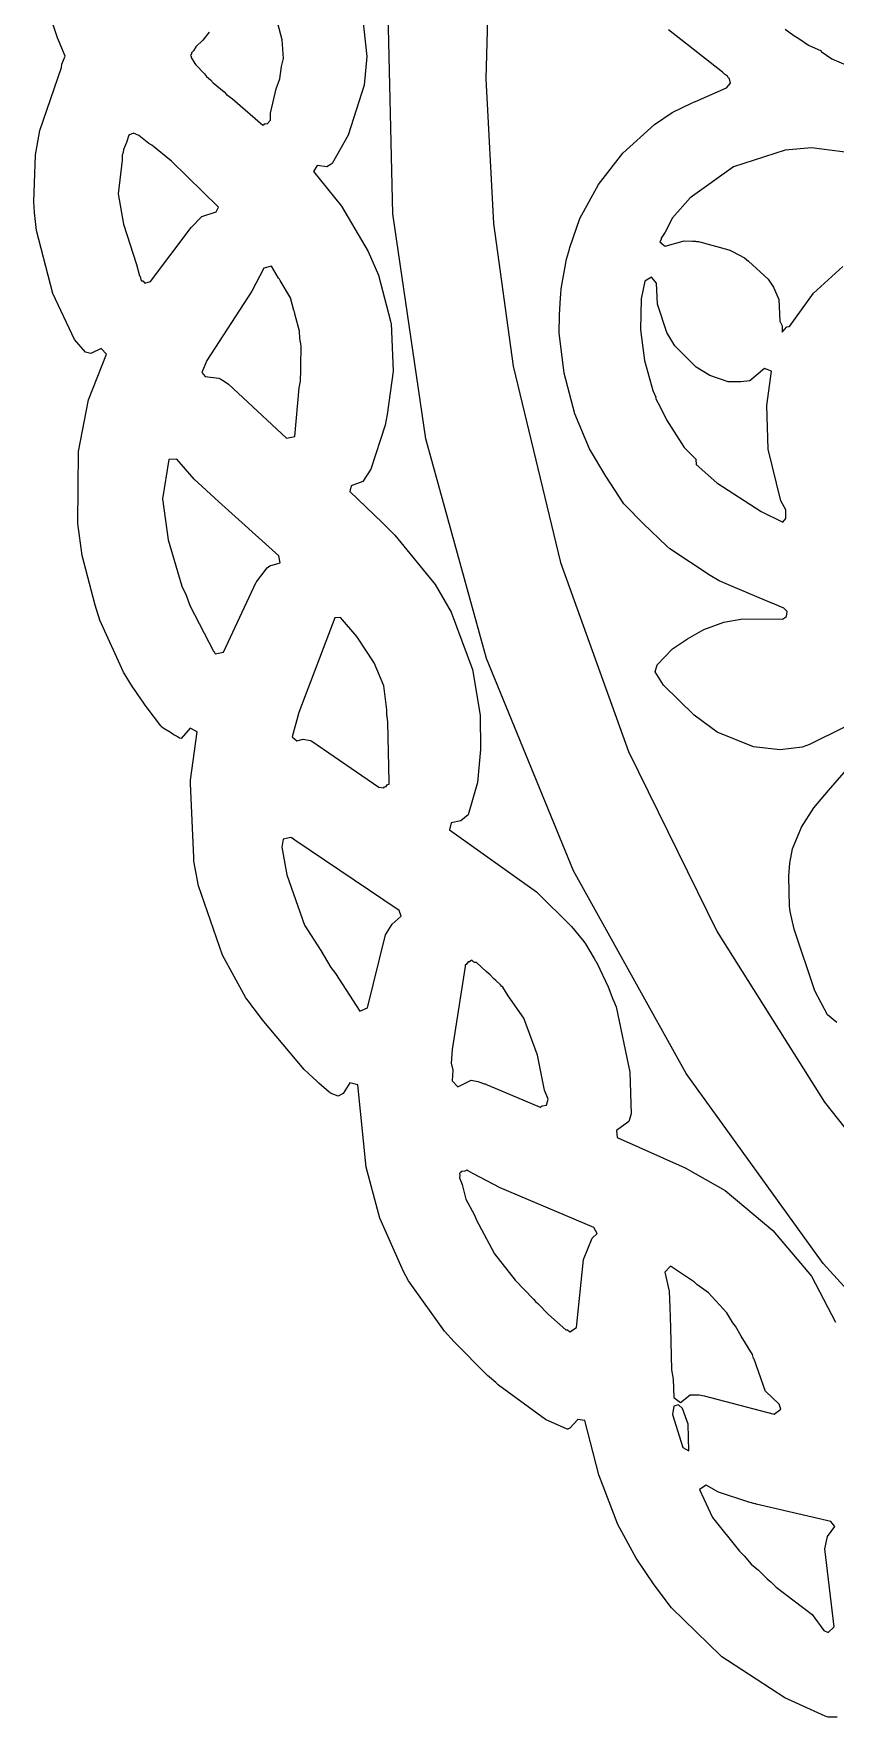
# Model space of a CAD drawing. Header units: millimetres. Extents: x 0 to 300, y 0 to 299.
# Drawn here: x 0.2 to 53.1, y 40 to 151.2 of the extents above; entities that cross this region are included whole.
import ezdxf

# ---------------------------------------------------------------- set-up
doc = ezdxf.new("R2010")
doc.units = ezdxf.units.MM
doc.layers.add('CUT', color=7, linetype='CONTINUOUS')

msp = doc.modelspace()

# ---------------------------------------------------------------- linework, layer by layer
at = {"layer": 'CUT'}
for points in [[(30.3164, 157.8519), (30.0441, 148.2369), (30.5576, 138.6732), (31.8571, 129.2558), (34.9879, 116.281), (39.482, 103.7874), (45.3348, 91.8652), (52.4247, 80.6077), (60.7194, 70.1333)], [(53.26, 39.9712), (52.6532, 39.9653), (52.4643, 40.0398), (49.7983, 41.2617), (46.0088, 43.7164), (45.643, 43.9611), (45.5775, 44.0208), (42.3167, 47.1928), (41.1625, 48.7269), (39.9855, 50.4795), (38.7784, 52.7082), (37.5202, 55.9907), (36.5973, 59.5699), (36.1377, 59.6558), (35.6097, 59.0788), (35.4586, 59.0161), (35.423, 59.0179), (33.9869, 59.6422), (30.8947, 61.9208), (30.8849, 61.9293), (30.8472, 61.9619), (30.7077, 62.0826), (30.1704, 62.5475), (27.9661, 64.7757), (27.3172, 65.4758), (24.9543, 68.819), (24.6216, 69.4225), (23.0505, 72.9493), (22.1585, 76.3313), (21.5894, 81.7647), (21.0778, 81.9035), (20.6311, 81.1891), (20.2909, 81.0209), (19.8409, 81.1929), (19.7047, 81.2819), (19.0128, 81.877), (18.9707, 81.9163), (18.9286, 81.9556), (18.8851, 81.9962), (18.3596, 82.4872), (18.3415, 82.5041), (18.0586, 82.7685), (18.0538, 82.7729), (15.2851, 86.0703), (14.7647, 86.7691), (14.6705, 86.8955), (14.4345, 87.2123), (14.207, 87.5178), (12.662, 90.3402), (11.074, 94.9099), (10.7752, 96.5322), (10.7539, 96.7801), (10.5398, 101.6743), (10.5486, 101.9007), (10.988, 105.089), (10.5179, 105.3299), (9.9381, 104.6594), (9.8154, 104.6675), (9.6095, 104.7953), (9.448, 104.8956), (9.22, 105.0372), (8.7333, 105.3394), (8.6559, 105.4056), (8.6291, 105.4357), (8.6169, 105.4493), (8.606, 105.4616), (8.5907, 105.4786), (7.6776, 106.6662), (7.5485, 106.855), (7.4101, 107.0575), (7.2722, 107.2591), (7.0244, 107.6215), (6.9406, 107.7442), (6.9385, 107.7472), (6.7196, 108.0674), (6.1234, 109.0399), (4.5579, 112.4782), (4.247, 113.4649), (3.3913, 116.7503), (3.1121, 118.864), (3.1449, 123.6082), (3.8127, 127.039), (5.0045, 130.0548), (4.6455, 130.4279), (3.955, 130.0858), (3.612, 130.1806), (2.8926, 131.009), (1.4595, 134.0625), (0.3664, 138.2213), (0.2371, 139.4141), (0.1869, 140.1194), (0.3054, 143.209), (0.5835, 144.8336), (2.0296, 148.9972), (2.0493, 149.2019), (2.2672, 149.7374), (1.7575, 150.9594), (0.6628, 154.2553)], [(11.7761, 151.3218), (11.3607, 150.8032), (10.9, 150.3562), (10.7346, 150.0814), (10.6192, 149.9494), (10.6133, 149.8799), (10.5898, 149.8408), (10.553, 149.7949), (10.5674, 149.7757), (10.5993, 149.7157), (10.5933, 149.6449), (10.8405, 149.2631), (10.8945, 149.1616), (11.4742, 148.5661), (11.6102, 148.3848), (11.8627, 148.1671), (12.0436, 147.9813), (12.7679, 147.374), (12.9331, 147.214), (13.3189, 146.9114), (15.3306, 145.1769), (15.4723, 145.2799), (15.611, 145.2704), (15.8278, 145.5199), (15.8336, 145.9752), (16.2094, 147.5745), (16.4426, 148.2427), (16.5586, 149.0608), (16.6838, 149.5933), (16.6008, 150.8224), (15.7482, 154.0724)], [(21.8792, 152.5691), (22.1837, 149.7076), (22.0249, 147.8224), (20.9516, 144.5197), (19.911, 142.6499), (19.8435, 142.6047), (19.543, 142.4164), (18.9142, 142.5124), (18.6764, 142.1181), (20.5198, 139.8301), (22.279, 136.8273), (22.9631, 135.2688), (23.7608, 132.2372), (23.7633, 132.2233), (23.7654, 132.2115), (23.7807, 132.127), (23.7891, 132.0809), (23.9356, 128.9286), (23.5408, 126.057), (23.4017, 125.3451), (22.4558, 122.4387), (21.9198, 121.6261), (21.1466, 121.3357), (21.06, 120.9721), (23.2268, 118.9038), (24.0309, 118.0824), (26.7012, 114.822), (27.7639, 113.0078), (29.1648, 109.2195), (29.6811, 106.1931), (29.7099, 103.9321), (29.496, 101.7409), (28.8915, 99.6116), (28.4044, 99.1994), (27.7564, 99.0686), (27.6459, 98.6113), (33.3982, 94.5229), (35.7049, 92.2163), (36.5155, 91.2372), (36.6312, 91.0726), (37.2166, 90.1016), (37.3016, 89.9607), (37.3187, 89.9322), (37.4072, 89.7855), (38.1298, 88.2275), (38.4499, 87.4318), (38.5482, 87.1874), (38.5987, 87.0617), (38.6606, 86.9078), (39.5653, 82.6036), (39.6529, 79.8556), (39.4883, 79.3385), (38.6934, 78.7339), (38.7288, 78.2745), (43.2189, 76.2776), (45.8629, 74.7703), (49.0181, 72.1308), (51.5688, 69.1178), (53.1416, 66.0867)], [(62.9509, 58.3314), (52.3285, 69.9496), (43.2735, 82.5129), (35.8528, 95.8947), (30.0973, 109.9427), (26.0976, 124.4458), (23.9143, 139.3138), (23.5684, 153.5237)], [(53.7095, 105.3699), (51.4327, 104.2527), (50.9449, 104.0856), (49.4954, 103.8986), (47.7225, 104.0904), (45.3334, 105.0607), (43.8075, 106.1917), (41.7777, 108.1681), (41.2439, 109.0577), (41.366, 109.5264), (42.3768, 110.566), (43.3751, 111.2378), (44.4582, 111.8437), (45.7823, 112.3461), (47.0164, 112.5655), (49.657, 112.5293), (49.9059, 112.7009), (49.9467, 113.0361), (49.7463, 113.2625), (48.9538, 113.5928), (48.939, 113.6002), (48.9358, 113.6003), (46.3854, 114.6632), (45.4662, 115.0687), (44.8657, 115.4232), (42.2147, 117.1883), (42.0136, 117.3531), (40.4459, 118.8484), (39.2631, 120.0698), (39.1739, 120.1661), (37.9823, 121.9839), (36.8896, 123.7806), (35.9321, 126.1145), (35.2263, 128.8009), (34.8864, 131.4621), (34.9249, 132.6148), (34.9266, 132.6448), (34.9906, 133.7624), (35.0053, 134.0191), (35.0256, 134.3729), (35.3809, 136.3299), (35.5692, 136.9957), (35.5768, 137.0225), (35.5941, 137.0835), (35.6, 137.1045), (36.2624, 139.0177), (37.488, 141.2546), (39.0954, 143.3221), (41.1818, 145.2267), (42.3612, 146.0121), (43.6862, 146.6491), (43.7814, 146.6948), (43.8719, 146.7384), (43.898, 146.7509), (45.9542, 147.6371), (46.2225, 147.9521), (46.1564, 148.2428), (46.0262, 148.3594), (46.0067, 148.4135), (45.8118, 148.5512), (45.6745, 148.6741), (42.1209, 151.4809)], [(49.8269, 151.5149), (50.3935, 151.1046), (50.7358, 150.9145), (51.3549, 150.4738), (52.1944, 150.0808), (52.2038, 150.0573), (52.8991, 149.5736), (56.4057, 148.0621)], [(54.2821, 143.3276), (51.5714, 143.677), (49.8234, 143.5343), (46.4042, 142.4309), (43.5541, 140.3826), (42.3795, 139.0512), (41.8926, 138.1193), (41.6262, 137.7095), (41.6296, 137.6159), (41.548, 137.4598), (41.6375, 137.3965), (41.6382, 137.3788), (41.9, 137.1763), (43.1498, 137.5318), (43.7022, 137.5148), (43.8919, 137.506), (43.9755, 137.5021), (44.0293, 137.4996), (44.0898, 137.4967), (46.1123, 136.9398), (46.1504, 136.9213), (46.1642, 136.9146), (46.2195, 136.8877), (46.3547, 136.822), (47.1376, 136.4051), (47.407, 136.1815), (48.703, 135.0105), (49.0629, 134.4679), (49.4156, 133.6576), (49.4762, 132.2268), (49.6273, 131.9256), (49.6343, 131.4962), (49.9256, 131.8579), (50.1031, 131.8709), (51.6842, 134.0836), (53.6262, 135.846)], [(53.2311, 85.8722), (52.6243, 86.3824), (51.7905, 87.9663), (50.424, 92.0381), (50.1633, 93.2077), (50.1299, 93.4178), (50.1162, 93.5413), (50.0715, 95.5573), (50.135, 96.4152), (50.31, 97.3656), (50.8996, 98.7941), (51.7254, 100.0721), (52.6876, 101.2164), (54.1605, 102.9176)]]:
    msp.add_lwpolyline(points, dxfattribs=at)
for points in [[(9.2875, 142.7975), (7.9886, 143.8525), (7.7872, 143.9642), (7.1405, 144.4957), (6.7793, 144.6431), (6.4637, 144.5125), (6.3107, 144.0389), (6.1186, 143.5623), (6.0966, 143.3767), (6.0369, 143.1919), (6.0371, 142.8734), (5.7722, 140.6354), (6.1276, 138.6445), (6.9731, 135.9693), (7.1775, 135.2175), (7.2156, 135.1898), (7.2929, 134.8956), (7.4028, 134.8968), (7.5193, 134.7478), (7.9124, 134.8403), (10.583, 138.4193), (11.2907, 139.1462), (12.2421, 139.4441), (12.4039, 139.771)], [(17.8074, 128.2551), (17.8245, 128.9882), (17.8346, 129.1002), (17.8301, 129.2277), (17.8621, 130.5933), (17.7649, 131.0795), (17.7479, 131.5624), (17.4562, 132.6242), (17.4125, 132.8428), (17.3719, 132.9314), (17.142, 133.7682), (16.4617, 134.9117), (16.4218, 134.9986), (16.3617, 135.0798), (15.8977, 135.8597), (15.3832, 135.7384), (14.5973, 134.2006), (11.6132, 129.6202), (11.3013, 128.8261), (11.5055, 128.5607), (12.4205, 128.4583), (12.45, 128.4407), (12.4622, 128.4333), (12.5438, 128.3844), (12.7657, 128.2514), (13.0626, 128.0654), (16.8843, 124.5018), (17.4292, 124.5981), (17.7204, 127.832)], [(41.2863, 127.2045), (41.257, 127.1372), (41.5949, 126.5318), (41.9773, 125.6985), (43.1507, 123.8887), (43.9642, 123.0739), (43.9208, 123.0924), (43.9511, 122.7598), (45.3114, 121.5506), (48.2437, 119.6462), (49.6645, 118.9509), (49.8761, 119.1927), (49.8761, 119.7671), (49.5304, 120.3521), (48.6985, 123.7606), (48.6091, 126.6444), (48.9237, 128.9224), (48.4669, 129.1055), (47.4833, 128.2822), (46.8895, 128.2149), (46.0656, 128.2117), (44.8468, 128.6382), (43.9479, 129.181), (42.5293, 130.5955), (42.0002, 131.4845), (41.3911, 133.3422), (41.3142, 134.7324), (40.9932, 135.14), (40.5513, 134.8681), (40.3226, 133.7096), (40.2631, 131.6581), (40.526, 129.6324), (41.0871, 127.6386)], [(8.7039, 120.4905), (9.0625, 117.7743), (9.9618, 114.7232), (10.2534, 114.1308), (10.4914, 113.4275), (12.0669, 110.4271), (12.0757, 110.4287), (12.1699, 110.2373), (12.7184, 110.347), (14.8919, 114.9905), (14.9205, 115.034), (15.0932, 115.2559), (15.1474, 115.3255), (15.181, 115.3687), (15.6117, 115.9221), (15.7856, 116.0603), (16.4667, 116.2623), (16.3818, 116.7202), (12.391, 120.3105), (10.796, 121.7829), (9.6329, 123.1133), (9.1029, 123.0924)], [(18.5075, 104.499), (18.5149, 104.495), (18.5168, 104.494), (18.5485, 104.477), (22.9812, 101.442), (23.318, 101.3956), (23.3655, 101.4642), (23.476, 101.4678), (23.5646, 101.6144), (23.6627, 101.6389), (23.6586, 101.7702), (23.6684, 101.7864), (23.5762, 105.7184), (23.5249, 106.1088), (23.5232, 106.1613), (23.5176, 106.546), (23.3113, 108.1321), (22.6861, 109.6477), (21.5271, 111.3963), (20.4436, 112.6382), (20.0758, 112.6209), (17.7016, 106.3758), (17.2645, 104.7553), (17.5704, 104.4851), (17.9848, 104.6053), (18.4562, 104.5232), (18.48, 104.5137)], [(16.6562, 98.0051), (16.5675, 97.4595), (16.9146, 95.6484), (18.0749, 92.3064), (19.1513, 90.631), (19.8111, 89.5174), (20.1179, 89.1266), (21.7244, 86.6262), (22.2281, 86.8526), (23.4349, 91.6818), (23.8621, 92.3849), (24.4649, 92.9118), (24.3214, 93.2934), (17.4294, 97.9283), (17.2587, 98.0564), (17.2435, 98.0534), (17.1771, 98.098)], [(34.0506, 80.4284), (34.1793, 80.8095), (33.9291, 81.4181), (33.4594, 83.7164), (32.5684, 86.1647), (31.5321, 87.651), (31.1686, 88.2109), (31.0895, 88.2857), (31.0243, 88.3793), (30.7037, 88.6505), (30.5546, 88.7915), (30.3423, 89.0329), (30.0782, 89.2419), (29.4435, 89.842), (29.3183, 89.8434), (29.2835, 89.8709), (29.2602, 89.8717), (29.12, 89.9904), (28.9708, 89.8815), (28.8861, 89.8844), (28.7842, 89.7453), (28.6805, 89.6695), (28.6843, 89.5761), (27.8336, 84.1042), (27.7518, 83.1988), (27.8795, 82.727), (27.8346, 82.0227), (28.2102, 81.626), (29.0774, 82.0602), (29.5276, 81.9931), (29.6497, 81.9481), (29.9502, 81.8372), (30.003, 81.8177), (30.1885, 81.7493), (30.2567, 81.7242), (33.6397, 80.286), (33.7664, 80.3676)], [(28.7965, 76.1157), (28.6641, 76.0641), (28.4179, 76.0454), (28.3941, 75.9589), (28.3027, 75.9232), (28.342, 75.7687), (28.3033, 75.6274), (28.4944, 75.169), (28.7385, 74.2082), (29.2822, 73.2007), (29.4833, 72.7222), (29.5943, 72.5312), (29.5972, 72.5241), (30.6341, 70.5948), (31.9909, 68.8431), (33.2069, 67.5944), (33.3303, 67.4452), (33.4883, 67.3054), (34.1993, 66.5752), (35.3303, 65.5701), (35.4483, 65.5707), (35.5904, 65.445), (36.0467, 65.7186), (36.5056, 70.2165), (37.0659, 71.6244), (37.3986, 71.944), (37.194, 72.3339), (30.9932, 74.9538), (29.1942, 75.9053), (28.8813, 76.0805), (28.8653, 76.0793)], [(49.4372, 60.6579), (48.5365, 61.4906), (48.5328, 61.4952), (47.7695, 63.627), (47.7388, 63.6818), (47.655, 63.9453), (46.9136, 65.1549), (46.5391, 65.8233), (46.3681, 66.0448), (45.9694, 66.6953), (44.7579, 68.025), (43.9882, 68.5645), (43.8364, 68.7116), (42.5767, 69.554), (42.2593, 69.7765), (41.8778, 69.3769), (42.166, 68.1365), (42.2133, 67.0538), (42.2503, 65.7307), (42.3175, 62.9371), (42.4205, 62.3105), (42.4734, 61.0999), (42.9075, 60.7681), (43.5385, 61.2848), (44.152, 61.2715), (44.4675, 61.2043), (49.0973, 60.006), (49.5382, 60.3392)], [(43.0744, 57.7961), (43.4674, 57.5845), (43.4069, 59.3378), (43.0442, 60.3656), (42.7721, 60.6075), (42.4698, 60.5168), (42.3791, 59.9727)], [(44.1651, 55.0263), (45.0174, 53.1749), (46.8035, 50.9472), (46.9448, 50.8096), (46.9583, 50.7922), (47.108, 50.6427), (47.5679, 50.0943), (48.0578, 49.694), (48.6329, 49.1196), (48.8793, 48.9243), (49.2363, 48.5764), (51.6048, 46.7514), (52.3697, 45.6996), (52.6704, 45.5637), (53.0556, 45.9517), (52.4472, 51.1084), (52.6097, 51.9097), (53.1113, 52.5696), (52.8482, 52.912), (47.9017, 54.06), (47.8872, 54.0636), (47.8731, 54.0671), (47.8347, 54.0767), (47.4314, 54.1776), (45.4235, 54.8468), (44.6144, 55.3025)]]:
    msp.add_lwpolyline(points, close=True, dxfattribs=at)

doc.saveas('drawing.dxf')
